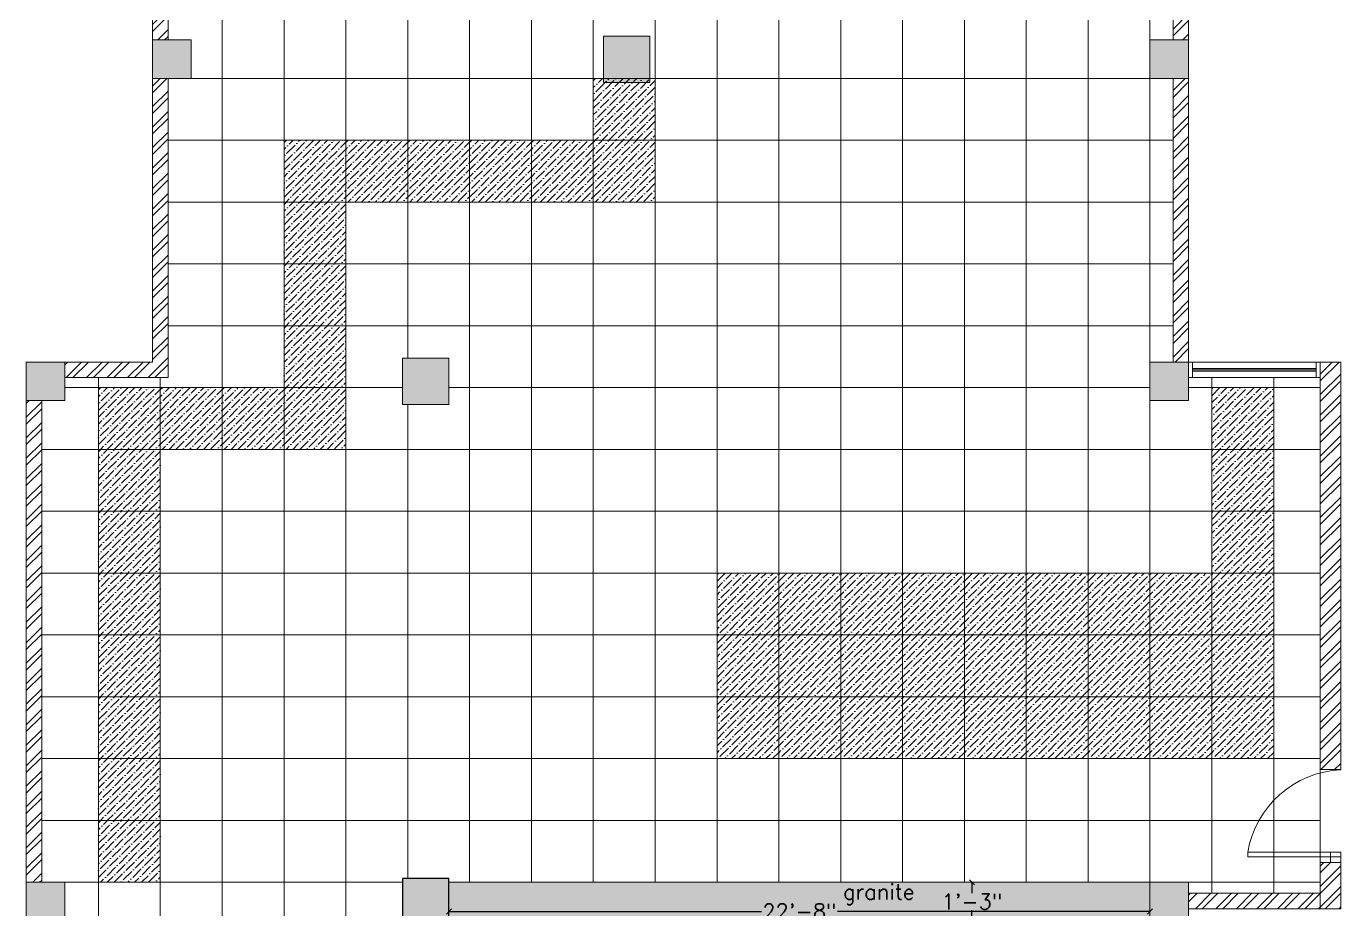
# Model space of a CAD drawing. Header units: inches. Extents: x 111501 to 134888, y 46021 to 52102.
# Drawn here: x 114186 to 114696, y 51071 to 51413 of the extents above; entities that cross this region are included whole.
import ezdxf

# ---------------------------------------------------------------- set-up
doc = ezdxf.new("R2010")
doc.units = ezdxf.units.IN
doc.header["$MEASUREMENT"] = 0
for name, color, linetype, lineweight in [('column', 252, 'Continuous', 9), ('DOOR', 1, 'Continuous', 0), ('text1', 7, 'Continuous', 0), ('wall', 7, 'Continuous', 9), ('window', 140, 'Continuous', 15)]:
    doc.layers.add(name, color=color, linetype=linetype, lineweight=lineweight)
doc.layers.add('RO', color=7, linetype='Continuous')
doc.styles.get("Standard").update_dxf_attribs({"font": 'txt.shx', "height": 6})
doc.dimstyles.new('Standard$0', dxfattribs={"dimtxt": 4, "dimasz": 2, "dimexe": 0.125, "dimexo": 0.125, "dimgap": 0.25, "dimtad": 0, "dimtih": 1, "dimtoh": 1, "dimdec": 1, "dimlfac": -1, "dimzin": 0, "dimdsep": 46, "dimlunit": 4, "dimtxsty": 'Standard', "dimblk": 'OBLIQUE', "dimblk1": 'DOTSMALL', "dimblk2": 'DOTSMALL', "dimcen": 0, "dimse1": 1, "dimse2": 1, "dimadec": 0, "dimazin": 0, "dimtfac": 1, "dimtdec": 1, "dimtofl": 0, "dimtmove": 0, "dimatfit": 3, "dimfxl": 1, "dimtolj": 1, "dimtzin": 0, "dimarcsym": 0})
pattern_1 = [(45, (15307.584, 4082.624), (-3.97747564, 3.97747564), []), (45, (15310.2355, 4082.624), (-3.97747564, 3.97747564), [])]

# ---------------------------------------------------------------- blocks, each defined once
blk = doc.blocks.new('_Oblique')
at = {"color": 0, "linetype": 'ByBlock', "lineweight": -2}
blk.add_line((-0.5, -0.5), (0.5, 0.5), dxfattribs=at)
blk = doc.blocks.new('*D1693')
at = {"layer": 'Defpoints', "color": 0, "transparency": 16777216}
for p in [(114349.89, 51072.98), (114621.88, 51073.73), (114621.88, 51069.9)]:
    blk.add_point(p, dxfattribs=at)
at = {"layer": 'wall', "color": 0, "lineweight": -2, "transparency": 16777216}
for p, q in [((114349.89, 51069.9), (114471.14, 51069.9)), ((114621.88, 51069.9), (114500.64, 51069.9))]:
    blk.add_line(p, q, dxfattribs=at)
at = {"layer": 'wall', "color": 0, "lineweight": -2, "transparency": 16777216, "xscale": 2, "yscale": 2, "zscale": 2, "rotation": 180}
blk.add_blockref('_Oblique', (114349.89, 51069.9), dxfattribs=at)
at = {"layer": 'wall', "color": 0, "lineweight": -2, "transparency": 16777216, "xscale": 2, "yscale": 2, "zscale": 2}
blk.add_blockref('_Oblique', (114621.88, 51069.9), dxfattribs=at)
at = {"layer": 'wall', "color": 0, "lineweight": 5, "transparency": 16777216, "insert": (114485.89, 51069.9), "char_height": 6, "attachment_point": 5}
blk.add_mtext('\\A1;22\'-8"', dxfattribs=at)
blk = doc.blocks.new('_DOTSMALL')
at = {"color": 0, "linetype": 'ByBlock', "lineweight": -2, "const_width": 0.5}
blk.add_lwpolyline([(-0.0625, 0, 1), (0.0625, 0, 1)], format="xyb", close=True, dxfattribs=at)
blk = doc.blocks.new('*D1694')
at = {"layer": 'Defpoints', "color": 0, "transparency": 16777216}
for p in [(114544.97, 51081.23), (114552.81, 51081.23), (114544.97, 51066.23)]:
    blk.add_point(p, dxfattribs=at)
at = {"layer": 'wall', "color": 0, "lineweight": -2, "transparency": 16777216}
for p, q in [((114552.81, 51081.23), (114552.81, 51076.98)), ((114552.81, 51066.23), (114552.81, 51070.48))]:
    blk.add_line(p, q, dxfattribs=at)
at = {"layer": 'wall', "color": 0, "lineweight": -2, "transparency": 16777216, "xscale": 2, "yscale": 2, "zscale": 2}
for p, rotation in [((114552.81, 51081.23), 90), ((114552.81, 51066.23), 270)]:
    blk.add_blockref('_Oblique', p, dxfattribs=dict(at, rotation=rotation))
at = {"layer": 'wall', "color": 0, "lineweight": 5, "transparency": 16777216, "insert": (114552.81, 51073.73), "char_height": 6, "attachment_point": 5}
blk.add_mtext('\\A1;1\'-3"', dxfattribs=at)

msp = doc.modelspace()

# ---------------------------------------------------------------- hatches: boundary and pattern name
at = {"layer": 'column'}
h = msp.add_hatch(color=256, dxfattribs=at)
h.paths.add_polyline_path([(114409.88, 51409.65), (114409.88, 51391.65), (114427.88, 51391.65), (114427.88, 51409.65)])
h.paths.add_polyline_path([(114409.88, 51613.58), (114409.88, 51595.58), (114427.88, 51595.58), (114427.88, 51613.58)])
h.paths.add_polyline_path([(114409.88, 51817.51), (114409.88, 51799.51), (114427.88, 51799.51), (114427.88, 51817.51)])
h = msp.add_hatch(color=256, dxfattribs=at)
h.paths.add_polyline_path([(114234.88, 51404.21), (114234.88, 51393.21), (114245.88, 51393.21), (114245.88, 51404.21)])
h.paths.add_polyline_path([(114245.88, 51404.21), (114245.88, 51408.21), (114234.88, 51408.21), (114234.88, 51404.21)])
h.paths.add_polyline_path([(114245.88, 51393.21), (114249.88, 51393.21), (114249.88, 51404.21), (114245.88, 51404.21)])
h.paths.add_polyline_path([(114249.88, 51408.21), (114245.88, 51408.21), (114245.88, 51404.21), (114249.88, 51404.21)])
h = msp.add_hatch(color=256, dxfattribs=at)
h.paths.add_polyline_path([(114621.88, 51404.21), (114621.88, 51393.21), (114632.88, 51393.21), (114632.88, 51404.21)])
h.paths.add_polyline_path([(114632.88, 51404.21), (114632.88, 51408.21), (114621.88, 51408.21), (114621.88, 51404.21)])
h.paths.add_polyline_path([(114632.88, 51393.21), (114636.88, 51393.21), (114636.88, 51404.21), (114632.88, 51404.21)])
h.paths.add_polyline_path([(114636.88, 51408.21), (114632.88, 51408.21), (114632.88, 51404.21), (114636.88, 51404.21)])
for points in [[(114185.88, 51283.15), (114185.88, 51268.15), (114200.88, 51268.15), (114200.88, 51283.15)], [(114331.89, 51284.65), (114331.89, 51266.65), (114349.89, 51266.65), (114349.89, 51284.65)]]:
    msp.add_hatch(color=256, dxfattribs=at).paths.add_polyline_path(points)
h = msp.add_hatch(color=256, dxfattribs=at)
h.paths.add_polyline_path([(114636.88, 51279.16), (114636.88, 51268.16), (114625.88, 51268.16), (114625.88, 51279.16)])
h.paths.add_polyline_path([(114625.88, 51279.16), (114625.88, 51283.16), (114636.88, 51283.16), (114636.88, 51279.16)])
h.paths.add_polyline_path([(114625.88, 51268.16), (114621.88, 51268.16), (114621.88, 51279.16), (114625.88, 51279.16)])
h.paths.add_polyline_path([(114621.88, 51283.16), (114625.88, 51283.16), (114625.88, 51279.16), (114621.88, 51279.16)])
h = msp.add_hatch(color=256, dxfattribs=at)
h.paths.add_polyline_path([(114331.89, 51082.73), (114331.89, 51064.73), (114349.89, 51064.73), (114349.89, 51081.23), (114349.89, 51082.73)])
h.paths.add_polyline_path([(114328.89, 50971.44), (114349.89, 50971.44), (114349.89, 50979.44), (114328.89, 50979.44)])
h.paths.add_polyline_path([(114349.89, 50899.44), (114331.89, 50899.44), (114331.89, 50881.44), (114349.89, 50881.44)])
h = msp.add_hatch(color=256, dxfattribs=at)
h.paths.add_polyline_path([(114185.88, 51077.28), (114185.88, 51066.28), (114196.88, 51066.28), (114196.88, 51077.28)])
h.paths.add_polyline_path([(114196.88, 51077.28), (114196.88, 51081.28), (114185.88, 51081.28), (114185.88, 51077.28)])
h.paths.add_polyline_path([(114196.88, 51066.28), (114200.88, 51066.28), (114200.88, 51077.28), (114196.88, 51077.28)])
h.paths.add_polyline_path([(114200.88, 51081.28), (114196.88, 51081.28), (114196.88, 51077.28), (114200.88, 51077.28)])
h = msp.add_hatch(color=256, dxfattribs=at)
h.paths.add_polyline_path([(114636.88, 51077.23), (114636.88, 51066.23), (114625.88, 51066.23), (114625.88, 51077.23)])
h.paths.add_polyline_path([(114625.88, 51077.23), (114625.88, 51081.23), (114636.88, 51081.23), (114636.88, 51077.23)])
h.paths.add_polyline_path([(114625.88, 51066.23), (114621.88, 51066.23), (114621.88, 51077.23), (114625.88, 51077.23)])
h.paths.add_polyline_path([(114621.88, 51081.23), (114625.88, 51081.23), (114625.88, 51077.23), (114621.88, 51077.23)])
at = {"layer": 'wall', "lineweight": 5}
h = msp.add_hatch(dxfattribs=at)
h.set_pattern_fill('ANSI32', color=256, scale=15, style=0)
h.set_pattern_definition(pattern_1)
h.paths.add_polyline_path([(114630.88, 51612.08), (114636.88, 51612.08), (114636.88, 51801.01), (114630.88, 51801.01)])
h.paths.add_polyline_path([(114630.88, 51408.15), (114636.88, 51408.15), (114636.88, 51597.08), (114630.88, 51597.08)])
h.paths.add_polyline_path([(114630.88, 51816.01), (114636.88, 51816.01), (114636.88, 52000.94), (114630.88, 52000.94)])
h.paths.add_polyline_path([(114630.88, 51283.15), (114636.88, 51283.15), (114636.88, 51393.15), (114630.88, 51393.15)])
h = msp.add_hatch(dxfattribs=at)
h.set_pattern_fill('ANSI32', color=256, scale=15, style=0)
h.set_pattern_definition(pattern_1)
h.paths.add_polyline_path([(114200.88, 51277.15), (114200.88, 51283.15), (114234.88, 51283.15), (114234.88, 51393.15), (114240.88, 51393.15), (114240.88, 51384.67), (114240.88, 51366.62), (114240.88, 51357.66), (114240.88, 51339.61), (114240.88, 51331.15), (114240.88, 51313.09), (114240.88, 51302.19), (114240.88, 51284.14), (114240.88, 51277.15)])
h.paths.add_polyline_path([(114234.88, 51408.15), (114240.88, 51408.15), (114240.88, 51597.08), (114234.88, 51597.08)])
h = msp.add_hatch(dxfattribs=at)
h.set_pattern_fill('ANSI36', color=251, scale=15, style=0)
h.set_pattern_definition([(45, (-96, 498.2191), (0.99436891, 3.64601934), [4.6875, -0.9375, 0, -0.9375])])
h.paths.add_polyline_path([(114405.88, 51369.23), (114429.88, 51369.23), (114429.88, 51370.66), (114429.88, 51393.23), (114405.88, 51393.23)])
h = msp.add_hatch(dxfattribs=at)
h.set_pattern_fill('ANSI36', color=251, scale=15, style=0)
h.set_pattern_definition([(45, (-216, 474.2191), (0.99436891, 3.64601934), [4.6875, -0.9375, 0, -0.9375])])
h.paths.add_polyline_path([(114285.88, 51345.23), (114309.88, 51345.23), (114309.88, 51346.66), (114309.88, 51369.23), (114285.88, 51369.23)])
h = msp.add_hatch(dxfattribs=at)
h.set_pattern_fill('ANSI36', color=251, scale=15, style=0)
h.set_pattern_definition([(45, (-192, 474.2191), (0.99436891, 3.64601934), [4.6875, -0.9375, 0, -0.9375])])
h.paths.add_polyline_path([(114309.88, 51345.23), (114333.88, 51345.23), (114333.88, 51346.66), (114333.88, 51369.23), (114309.88, 51369.23)])
h = msp.add_hatch(dxfattribs=at)
h.set_pattern_fill('ANSI36', color=251, scale=15, style=0)
h.set_pattern_definition([(45, (-168, 474.2191), (0.99436891, 3.64601934), [4.6875, -0.9375, 0, -0.9375])])
h.paths.add_polyline_path([(114333.88, 51345.23), (114357.88, 51345.23), (114357.88, 51346.66), (114357.88, 51369.23), (114333.88, 51369.23)])
h = msp.add_hatch(dxfattribs=at)
h.set_pattern_fill('ANSI36', color=251, scale=15, style=0)
h.set_pattern_definition([(45, (-144, 474.2191), (0.99436891, 3.64601934), [4.6875, -0.9375, 0, -0.9375])])
h.paths.add_polyline_path([(114357.88, 51345.23), (114381.88, 51345.23), (114381.88, 51346.66), (114381.88, 51369.23), (114357.88, 51369.23)])
h = msp.add_hatch(dxfattribs=at)
h.set_pattern_fill('ANSI36', color=251, scale=15, style=0)
h.set_pattern_definition([(45, (-120, 474.2191), (0.99436891, 3.64601934), [4.6875, -0.9375, 0, -0.9375])])
h.paths.add_polyline_path([(114381.88, 51345.23), (114405.88, 51345.23), (114405.88, 51346.66), (114405.88, 51369.23), (114381.88, 51369.23)])
h = msp.add_hatch(dxfattribs=at)
h.set_pattern_fill('ANSI36', color=251, scale=15, style=0)
h.set_pattern_definition([(45, (-96, 474.2191), (0.99436891, 3.64601934), [4.6875, -0.9375, 0, -0.9375])])
h.paths.add_polyline_path([(114405.88, 51345.23), (114429.88, 51345.23), (114429.88, 51346.66), (114429.88, 51369.23), (114405.88, 51369.23)])
h = msp.add_hatch(dxfattribs=at)
h.set_pattern_fill('ANSI36', color=251, scale=15, style=0)
h.set_pattern_definition([(45, (-216, 450.2191), (0.99436891, 3.64601934), [4.6875, -0.9375, 0, -0.9375])])
h.paths.add_polyline_path([(114285.88, 51321.23), (114309.88, 51321.23), (114309.88, 51322.66), (114309.88, 51345.23), (114285.88, 51345.23)])
h = msp.add_hatch(dxfattribs=at)
h.set_pattern_fill('ANSI36', color=251, scale=15, style=0)
h.set_pattern_definition([(45, (-216, 426.2191), (0.99436891, 3.64601934), [4.6875, -0.9375, 0, -0.9375])])
h.paths.add_polyline_path([(114285.88, 51297.23), (114309.88, 51297.23), (114309.88, 51298.66), (114309.88, 51321.23), (114285.88, 51321.23)])
h = msp.add_hatch(dxfattribs=at)
h.set_pattern_fill('ANSI36', color=251, scale=15, style=0)
h.set_pattern_definition([(45, (-216, 402.2191), (0.99436891, 3.64601934), [4.6875, -0.9375, 0, -0.9375])])
h.paths.add_polyline_path([(114285.88, 51273.23), (114309.88, 51273.23), (114309.88, 51274.66), (114309.88, 51297.23), (114285.88, 51297.23)])
h = msp.add_hatch(dxfattribs=at)
h.set_pattern_fill('ANSI32', color=256, scale=15, style=0)
h.set_pattern_definition(pattern_1)
h.paths.add_polyline_path([(114687.88, 51124.96), (114687.88, 51283.15), (114695.88, 51283.15), (114695.88, 51124.96)])
h = msp.add_hatch(dxfattribs=at)
h.set_pattern_fill('ANSI36', color=251, scale=15, style=0)
h.set_pattern_definition([(45, (-288, 378.2191), (0.99436891, 3.64601934), [4.6875, -0.9375, 0, -0.9375])])
h.paths.add_polyline_path([(114213.88, 51249.23), (114237.88, 51249.23), (114237.88, 51250.66), (114237.88, 51273.23), (114213.88, 51273.23)])
h = msp.add_hatch(dxfattribs=at)
h.set_pattern_fill('ANSI36', color=251, scale=15, style=0)
h.set_pattern_definition([(45, (-264, 378.2191), (0.99436891, 3.64601934), [4.6875, -0.9375, 0, -0.9375])])
h.paths.add_polyline_path([(114237.88, 51249.23), (114261.88, 51249.23), (114261.88, 51250.66), (114261.88, 51273.23), (114237.88, 51273.23)])
h = msp.add_hatch(dxfattribs=at)
h.set_pattern_fill('ANSI36', color=251, scale=15, style=0)
h.set_pattern_definition([(45, (-240, 378.2191), (0.99436891, 3.64601934), [4.6875, -0.9375, 0, -0.9375])])
h.paths.add_polyline_path([(114261.88, 51249.23), (114285.88, 51249.23), (114285.88, 51250.66), (114285.88, 51273.23), (114261.88, 51273.23)])
h = msp.add_hatch(dxfattribs=at)
h.set_pattern_fill('ANSI36', color=251, scale=15, style=0)
h.set_pattern_definition([(45, (-216, 378.2191), (0.99436891, 3.64601934), [4.6875, -0.9375, 0, -0.9375])])
h.paths.add_polyline_path([(114285.88, 51249.23), (114309.88, 51249.23), (114309.88, 51250.66), (114309.88, 51273.23), (114285.88, 51273.23)])
h = msp.add_hatch(dxfattribs=at)
h.set_pattern_fill('ANSI36', color=256, scale=15, style=0)
h.set_pattern_definition([(45, (48, 354.2191), (0.99436891, 3.64601934), [4.6875, -0.9375, 0, -0.9375])])
h.paths.add_polyline_path([(114645.88, 51249.23), (114669.88, 51249.23), (114669.88, 51250.66), (114669.88, 51273.23), (114645.88, 51273.23)])
h = msp.add_hatch(dxfattribs=at)
h.set_pattern_fill('ANSI32', color=256, scale=15, style=0)
h.set_pattern_definition(pattern_1)
h.paths.add_polyline_path([(114185.88, 51081.23), (114185.88, 51268.15), (114191.88, 51268.15), (114191.88, 51081.23)])
h = msp.add_hatch(dxfattribs=at)
h.set_pattern_fill('ANSI36', color=251, scale=15, style=0)
h.set_pattern_definition([(45, (-288, 354.2191), (0.99436891, 3.64601934), [4.6875, -0.9375, 0, -0.9375])])
h.paths.add_polyline_path([(114213.88, 51225.23), (114237.88, 51225.23), (114237.88, 51226.66), (114237.88, 51249.23), (114213.88, 51249.23)])
h = msp.add_hatch(dxfattribs=at)
h.set_pattern_fill('ANSI36', color=256, scale=15, style=0)
h.set_pattern_definition([(45, (48, 330.2191), (0.99436891, 3.64601934), [4.6875, -0.9375, 0, -0.9375])])
h.paths.add_polyline_path([(114645.88, 51225.23), (114669.88, 51225.23), (114669.88, 51226.66), (114669.88, 51249.23), (114645.88, 51249.23)])
h = msp.add_hatch(dxfattribs=at)
h.set_pattern_fill('ANSI36', color=251, scale=15, style=0)
h.set_pattern_definition([(45, (-288, 330.2191), (0.99436891, 3.64601934), [4.6875, -0.9375, 0, -0.9375])])
h.paths.add_polyline_path([(114213.88, 51201.23), (114237.88, 51201.23), (114237.88, 51202.66), (114237.88, 51225.23), (114213.88, 51225.23)])
h = msp.add_hatch(dxfattribs=at)
h.set_pattern_fill('ANSI36', color=256, scale=15, style=0)
h.set_pattern_definition([(45, (48, 306.2191), (0.99436891, 3.64601934), [4.6875, -0.9375, 0, -0.9375])])
h.paths.add_polyline_path([(114645.88, 51201.23), (114669.88, 51201.23), (114669.88, 51202.66), (114669.88, 51225.23), (114645.88, 51225.23)])
h = msp.add_hatch(dxfattribs=at)
h.set_pattern_fill('ANSI36', color=251, scale=15, style=0)
h.set_pattern_definition([(45, (-288, 306.2191), (0.99436891, 3.64601934), [4.6875, -0.9375, 0, -0.9375])])
h.paths.add_polyline_path([(114213.88, 51177.23), (114237.88, 51177.23), (114237.88, 51178.66), (114237.88, 51201.23), (114213.88, 51201.23)])
h = msp.add_hatch(dxfattribs=at)
h.set_pattern_fill('ANSI36', color=256, scale=15, style=0)
h.set_pattern_definition([(45, (-144, 282.2191), (0.99436891, 3.64601934), [4.6875, -0.9375, 0, -0.9375])])
h.paths.add_polyline_path([(114453.88, 51177.23), (114477.88, 51177.23), (114477.88, 51178.66), (114477.88, 51201.23), (114453.88, 51201.23)])
h = msp.add_hatch(dxfattribs=at)
h.set_pattern_fill('ANSI36', color=256, scale=15, style=0)
h.set_pattern_definition([(45, (-120, 282.2191), (0.99436891, 3.64601934), [4.6875, -0.9375, 0, -0.9375])])
h.paths.add_polyline_path([(114477.88, 51177.23), (114501.88, 51177.23), (114501.88, 51178.66), (114501.88, 51201.23), (114477.88, 51201.23)])
h = msp.add_hatch(dxfattribs=at)
h.set_pattern_fill('ANSI36', color=256, scale=15, style=0)
h.set_pattern_definition([(45, (-96, 282.2191), (0.99436891, 3.64601934), [4.6875, -0.9375, 0, -0.9375])])
h.paths.add_polyline_path([(114501.88, 51177.23), (114525.88, 51177.23), (114525.88, 51178.66), (114525.88, 51201.23), (114501.88, 51201.23)])
h = msp.add_hatch(dxfattribs=at)
h.set_pattern_fill('ANSI36', color=256, scale=15, style=0)
h.set_pattern_definition([(45, (-72, 282.2191), (0.99436891, 3.64601934), [4.6875, -0.9375, 0, -0.9375])])
h.paths.add_polyline_path([(114525.88, 51177.23), (114549.88, 51177.23), (114549.88, 51178.66), (114549.88, 51201.23), (114525.88, 51201.23)])
h = msp.add_hatch(dxfattribs=at)
h.set_pattern_fill('ANSI36', color=256, scale=15, style=0)
h.set_pattern_definition([(45, (-48, 282.2191), (0.99436891, 3.64601934), [4.6875, -0.9375, 0, -0.9375])])
h.paths.add_polyline_path([(114549.88, 51177.23), (114573.88, 51177.23), (114573.88, 51178.66), (114573.88, 51201.23), (114549.88, 51201.23)])
h = msp.add_hatch(dxfattribs=at)
h.set_pattern_fill('ANSI36', color=256, scale=15, style=0)
h.set_pattern_definition([(45, (-24, 282.2191), (0.99436891, 3.64601934), [4.6875, -0.9375, 0, -0.9375])])
h.paths.add_polyline_path([(114573.88, 51177.23), (114597.88, 51177.23), (114597.88, 51178.66), (114597.88, 51201.23), (114573.88, 51201.23)])
h = msp.add_hatch(dxfattribs=at)
h.set_pattern_fill('ANSI36', color=256, scale=15, style=0)
h.set_pattern_definition([(45, (0, 282.2191), (0.99436891, 3.64601934), [4.6875, -0.9375, 0, -0.9375])])
h.paths.add_polyline_path([(114597.88, 51177.23), (114621.88, 51177.23), (114621.88, 51178.66), (114621.88, 51201.23), (114597.88, 51201.23)])
h = msp.add_hatch(dxfattribs=at)
h.set_pattern_fill('ANSI36', color=256, scale=15, style=0)
h.set_pattern_definition([(45, (24, 282.2191), (0.99436891, 3.64601934), [4.6875, -0.9375, 0, -0.9375])])
h.paths.add_polyline_path([(114621.88, 51177.23), (114645.88, 51177.23), (114645.88, 51178.66), (114645.88, 51201.23), (114621.88, 51201.23)])
h = msp.add_hatch(dxfattribs=at)
h.set_pattern_fill('ANSI36', color=256, scale=15, style=0)
h.set_pattern_definition([(45, (48, 282.2191), (0.99436891, 3.64601934), [4.6875, -0.9375, 0, -0.9375])])
h.paths.add_polyline_path([(114645.88, 51177.23), (114669.88, 51177.23), (114669.88, 51178.66), (114669.88, 51201.23), (114645.88, 51201.23)])
h = msp.add_hatch(dxfattribs=at)
h.set_pattern_fill('ANSI36', color=251, scale=15, style=0)
h.set_pattern_definition([(45, (-288, 282.2191), (0.99436891, 3.64601934), [4.6875, -0.9375, 0, -0.9375])])
h.paths.add_polyline_path([(114213.88, 51153.23), (114237.88, 51153.23), (114237.88, 51154.66), (114237.88, 51177.23), (114213.88, 51177.23)])
h = msp.add_hatch(dxfattribs=at)
h.set_pattern_fill('ANSI36', color=256, scale=15, style=0)
h.set_pattern_definition([(45, (-144, 258.2191), (0.99436891, 3.64601934), [4.6875, -0.9375, 0, -0.9375])])
h.paths.add_polyline_path([(114453.88, 51153.23), (114477.88, 51153.23), (114477.88, 51154.66), (114477.88, 51177.23), (114453.88, 51177.23)])
h = msp.add_hatch(dxfattribs=at)
h.set_pattern_fill('ANSI36', color=256, scale=15, style=0)
h.set_pattern_definition([(45, (-120, 258.2191), (0.99436891, 3.64601934), [4.6875, -0.9375, 0, -0.9375])])
h.paths.add_polyline_path([(114477.88, 51153.23), (114501.88, 51153.23), (114501.88, 51154.66), (114501.88, 51177.23), (114477.88, 51177.23)])
h = msp.add_hatch(dxfattribs=at)
h.set_pattern_fill('ANSI36', color=256, scale=15, style=0)
h.set_pattern_definition([(45, (-96, 258.2191), (0.99436891, 3.64601934), [4.6875, -0.9375, 0, -0.9375])])
h.paths.add_polyline_path([(114501.88, 51153.23), (114525.88, 51153.23), (114525.88, 51154.66), (114525.88, 51177.23), (114501.88, 51177.23)])
h = msp.add_hatch(dxfattribs=at)
h.set_pattern_fill('ANSI36', color=256, scale=15, style=0)
h.set_pattern_definition([(45, (-72, 258.2191), (0.99436891, 3.64601934), [4.6875, -0.9375, 0, -0.9375])])
h.paths.add_polyline_path([(114525.88, 51153.23), (114549.88, 51153.23), (114549.88, 51154.66), (114549.88, 51177.23), (114525.88, 51177.23)])
h = msp.add_hatch(dxfattribs=at)
h.set_pattern_fill('ANSI36', color=256, scale=15, style=0)
h.set_pattern_definition([(45, (-48, 258.2191), (0.99436891, 3.64601934), [4.6875, -0.9375, 0, -0.9375])])
h.paths.add_polyline_path([(114549.88, 51153.23), (114573.88, 51153.23), (114573.88, 51154.66), (114573.88, 51177.23), (114549.88, 51177.23)])
h = msp.add_hatch(dxfattribs=at)
h.set_pattern_fill('ANSI36', color=256, scale=15, style=0)
h.set_pattern_definition([(45, (-24, 258.2191), (0.99436891, 3.64601934), [4.6875, -0.9375, 0, -0.9375])])
h.paths.add_polyline_path([(114573.88, 51153.23), (114597.88, 51153.23), (114597.88, 51154.66), (114597.88, 51177.23), (114573.88, 51177.23)])
h = msp.add_hatch(dxfattribs=at)
h.set_pattern_fill('ANSI36', color=256, scale=15, style=0)
h.set_pattern_definition([(45, (0, 258.2191), (0.99436891, 3.64601934), [4.6875, -0.9375, 0, -0.9375])])
h.paths.add_polyline_path([(114597.88, 51153.23), (114621.88, 51153.23), (114621.88, 51154.66), (114621.88, 51177.23), (114597.88, 51177.23)])
h = msp.add_hatch(dxfattribs=at)
h.set_pattern_fill('ANSI36', color=256, scale=15, style=0)
h.set_pattern_definition([(45, (24, 258.2191), (0.99436891, 3.64601934), [4.6875, -0.9375, 0, -0.9375])])
h.paths.add_polyline_path([(114621.88, 51153.23), (114645.88, 51153.23), (114645.88, 51154.66), (114645.88, 51177.23), (114621.88, 51177.23)])
h = msp.add_hatch(dxfattribs=at)
h.set_pattern_fill('ANSI36', color=256, scale=15, style=0)
h.set_pattern_definition([(45, (48, 258.2191), (0.99436891, 3.64601934), [4.6875, -0.9375, 0, -0.9375])])
h.paths.add_polyline_path([(114645.88, 51153.23), (114669.88, 51153.23), (114669.88, 51154.66), (114669.88, 51177.23), (114645.88, 51177.23)])
h = msp.add_hatch(dxfattribs=at)
h.set_pattern_fill('ANSI36', color=251, scale=15, style=0)
h.set_pattern_definition([(45, (-288, 258.2191), (0.99436891, 3.64601934), [4.6875, -0.9375, 0, -0.9375])])
h.paths.add_polyline_path([(114213.88, 51129.23), (114237.88, 51129.23), (114237.88, 51130.66), (114237.88, 51153.23), (114213.88, 51153.23)])
h = msp.add_hatch(dxfattribs=at)
h.set_pattern_fill('ANSI36', color=256, scale=15, style=0)
h.set_pattern_definition([(45, (-144, 234.2191), (0.99436891, 3.64601934), [4.6875, -0.9375, 0, -0.9375])])
h.paths.add_polyline_path([(114453.88, 51129.23), (114477.88, 51129.23), (114477.88, 51130.66), (114477.88, 51153.23), (114453.88, 51153.23)])
h = msp.add_hatch(dxfattribs=at)
h.set_pattern_fill('ANSI36', color=256, scale=15, style=0)
h.set_pattern_definition([(45, (-120, 234.2191), (0.99436891, 3.64601934), [4.6875, -0.9375, 0, -0.9375])])
h.paths.add_polyline_path([(114477.88, 51129.23), (114501.88, 51129.23), (114501.88, 51130.66), (114501.88, 51153.23), (114477.88, 51153.23)])
h = msp.add_hatch(dxfattribs=at)
h.set_pattern_fill('ANSI36', color=256, scale=15, style=0)
h.set_pattern_definition([(45, (-96, 234.2191), (0.99436891, 3.64601934), [4.6875, -0.9375, 0, -0.9375])])
h.paths.add_polyline_path([(114501.88, 51129.23), (114525.88, 51129.23), (114525.88, 51130.66), (114525.88, 51153.23), (114501.88, 51153.23)])
h = msp.add_hatch(dxfattribs=at)
h.set_pattern_fill('ANSI36', color=256, scale=15, style=0)
h.set_pattern_definition([(45, (-72, 234.2191), (0.99436891, 3.64601934), [4.6875, -0.9375, 0, -0.9375])])
h.paths.add_polyline_path([(114525.88, 51129.23), (114549.88, 51129.23), (114549.88, 51130.66), (114549.88, 51153.23), (114525.88, 51153.23)])
h = msp.add_hatch(dxfattribs=at)
h.set_pattern_fill('ANSI36', color=256, scale=15, style=0)
h.set_pattern_definition([(45, (-48, 234.2191), (0.99436891, 3.64601934), [4.6875, -0.9375, 0, -0.9375])])
h.paths.add_polyline_path([(114549.88, 51129.23), (114573.88, 51129.23), (114573.88, 51130.66), (114573.88, 51153.23), (114549.88, 51153.23)])
h = msp.add_hatch(dxfattribs=at)
h.set_pattern_fill('ANSI36', color=256, scale=15, style=0)
h.set_pattern_definition([(45, (-24, 234.2191), (0.99436891, 3.64601934), [4.6875, -0.9375, 0, -0.9375])])
h.paths.add_polyline_path([(114573.88, 51129.23), (114597.88, 51129.23), (114597.88, 51130.66), (114597.88, 51153.23), (114573.88, 51153.23)])
h = msp.add_hatch(dxfattribs=at)
h.set_pattern_fill('ANSI36', color=256, scale=15, style=0)
h.set_pattern_definition([(45, (0, 234.2191), (0.99436891, 3.64601934), [4.6875, -0.9375, 0, -0.9375])])
h.paths.add_polyline_path([(114597.88, 51129.23), (114621.88, 51129.23), (114621.88, 51130.66), (114621.88, 51153.23), (114597.88, 51153.23)])
h = msp.add_hatch(dxfattribs=at)
h.set_pattern_fill('ANSI36', color=256, scale=15, style=0)
h.set_pattern_definition([(45, (24, 234.2191), (0.99436891, 3.64601934), [4.6875, -0.9375, 0, -0.9375])])
h.paths.add_polyline_path([(114621.88, 51129.23), (114645.88, 51129.23), (114645.88, 51130.66), (114645.88, 51153.23), (114621.88, 51153.23)])
h = msp.add_hatch(dxfattribs=at)
h.set_pattern_fill('ANSI36', color=256, scale=15, style=0)
h.set_pattern_definition([(45, (48, 234.2191), (0.99436891, 3.64601934), [4.6875, -0.9375, 0, -0.9375])])
h.paths.add_polyline_path([(114645.88, 51129.23), (114669.88, 51129.23), (114669.88, 51130.66), (114669.88, 51153.23), (114645.88, 51153.23)])
h = msp.add_hatch(dxfattribs=at)
h.set_pattern_fill('ANSI36', color=251, scale=15, style=0)
h.set_pattern_definition([(45, (-288, 234.2191), (0.99436891, 3.64601934), [4.6875, -0.9375, 0, -0.9375])])
h.paths.add_polyline_path([(114213.88, 51105.23), (114237.88, 51105.23), (114237.88, 51106.66), (114237.88, 51129.23), (114213.88, 51129.23)])
h = msp.add_hatch(dxfattribs=at)
h.set_pattern_fill('ANSI36', color=251, scale=15, style=0)
h.set_pattern_definition([(45, (-288, 210.2191), (0.99436891, 3.64601934), [4.6875, -0.9375, 0, -0.9375])])
h.paths.add_polyline_path([(114213.88, 51081.23), (114237.88, 51081.23), (114237.88, 51082.66), (114237.88, 51105.23), (114213.88, 51105.23)])
h = msp.add_hatch(dxfattribs=at)
h.set_pattern_fill('ANSI32', color=256, scale=15, style=0)
h.set_pattern_definition(pattern_1)
h.paths.add_polyline_path([(114687.88, 51070.96), (114695.88, 51070.96), (114695.88, 51088.96), (114691.88, 51088.96), (114687.88, 51088.96), (114687.88, 51076.96)])
h = msp.add_hatch(color=256, dxfattribs=at)
h.set_gradient(color1=(188, 193, 198), one_color=1, tint=1, name='SPHERICAL')
h.paths.add_polyline_path([(114349.89, 51066.23), (114621.88, 51066.23), (114621.88, 51081.23), (114597.88, 51081.23), (114573.88, 51081.23), (114549.88, 51081.23), (114525.88, 51081.23), (114501.88, 51081.23), (114477.88, 51081.23), (114453.88, 51081.23), (114429.88, 51081.23), (114405.88, 51081.23), (114381.88, 51081.23), (114357.88, 51081.23), (114349.89, 51081.23)])
h = msp.add_hatch(dxfattribs=at)
h.set_pattern_fill('ANSI32', color=256, scale=15, style=0)
h.set_pattern_definition(pattern_1)
h.paths.add_polyline_path([(114687.88, 51070.96), (114687.88, 51076.96), (114636.88, 51076.96), (114636.88, 51070.96)])

# ---------------------------------------------------------------- linework, layer by layer
at = {"layer": 'column'}
for points in [[(114234.88, 51408.15), (114249.88, 51408.15), (114249.88, 51393.15), (114234.88, 51393.15)], [(114427.88, 51409.65), (114409.88, 51409.65), (114409.88, 51391.65), (114427.88, 51391.65)], [(114621.88, 51408.15), (114636.88, 51408.15), (114636.88, 51393.15), (114621.88, 51393.15)], [(114185.88, 51283.15), (114200.88, 51283.15), (114200.88, 51268.15), (114185.88, 51268.15)], [(114349.89, 51284.65), (114331.89, 51284.65), (114331.89, 51266.65), (114349.89, 51266.65)], [(114636.88, 51283.15), (114621.88, 51283.15), (114621.88, 51268.15), (114636.88, 51268.15)], [(114185.88, 51081.23), (114200.88, 51081.23), (114200.88, 51066.23), (114185.88, 51066.23)], [(114636.88, 51081.23), (114621.88, 51081.23), (114621.88, 51066.23), (114636.88, 51066.23)]]:
    msp.add_lwpolyline(points, close=True, dxfattribs=at)
at = {"layer": 'DOOR', "color": 5, "linetype": 'Continuous', "lineweight": 0}
for points in [[(114695.88, 51092.96), (114695.88, 51091.11), (114659.84, 51091.11), (114659.84, 51092.96)], [(114695.88, 51088.96), (114695.88, 51092.96), (114691.88, 51092.96), (114691.88, 51088.96)]]:
    msp.add_lwpolyline(points, close=True, dxfattribs=at)
msp.add_arc((114697.77, 51086.49, -0.46), 38.48, 92.8139, 170.3269, dxfattribs=at)
at = {"layer": 'RO', "color": 7, "linetype": 'Continuous'}
msp.add_lwpolyline([(114349.89, 51081.23), (114349.89, 51082.73), (114331.89, 51082.73), (114331.89, 51064.73), (114349.89, 51064.73), (114349.89, 51081.23)], dxfattribs=at)
at = {"layer": 'wall', "color": 254, "lineweight": 5}
for p, q in [((114261.88, 51066.23), (114261.88, 52075.94)), ((114285.88, 51066.23), (114285.88, 52075.94)), ((114309.88, 51066.23), (114309.88, 52075.94)), ((114333.88, 51284.65), (114333.88, 52075.94)), ((114357.88, 51081.23), (114357.88, 52075.94)), ((114381.88, 51081.23), (114381.88, 52075.94)), ((114405.88, 51081.23), (114405.88, 52075.94)), ((114429.88, 51081.23), (114429.88, 52009.94)), ((114453.88, 51081.23), (114453.88, 52009.94)), ((114477.88, 51081.23), (114477.88, 52009.94)), ((114501.88, 51081.23), (114501.88, 52009.94)), ((114525.88, 51081.23), (114525.88, 52009.94)), ((114549.88, 51081.23), (114549.88, 52009.94)), ((114573.88, 51081.23), (114573.88, 52009.94)), ((114597.88, 51081.23), (114597.88, 52009.94)), ((114621.88, 51081.23), (114621.88, 52009.94)), ((114240.88, 51393.23), (114630.88, 51393.23)), ((114240.88, 51369.23), (114630.88, 51369.23)), ((114240.88, 51345.23), (114630.88, 51345.23)), ((114240.88, 51321.23), (114630.88, 51321.23)), ((114240.88, 51297.23), (114630.88, 51297.23)), ((114645.88, 51076.96), (114645.88, 51277.15)), ((114669.88, 51076.96), (114669.88, 51277.15)), ((114349.89, 51273.23), (114621.88, 51273.23)), ((114333.88, 51082.73), (114333.88, 51266.65)), ((114191.88, 51249.23), (114687.88, 51249.23)), ((114191.88, 51225.23), (114687.88, 51225.23)), ((114191.88, 51201.23), (114687.88, 51201.23)), ((114191.88, 51177.23), (114687.88, 51177.23)), ((114191.88, 51153.23), (114687.88, 51153.23)), ((114191.88, 51129.23), (114687.88, 51129.23)), ((114191.88, 51105.23), (114687.88, 51105.23)), ((114331.89, 51081.23), (114191.88, 51081.23))]:
    msp.add_line(p, q, dxfattribs=at)
at = {"layer": 'wall'}
for p, q in [((114234.88, 51801.01), (114234.88, 51408.15)), ((114240.88, 51597.08), (114240.88, 51408.15)), ((114630.88, 51408.15), (114630.88, 51597.08)), ((114636.88, 51408.15), (114636.88, 51597.08)), ((114234.88, 51393.15), (114234.88, 51283.15)), ((114240.88, 51393.15), (114240.88, 51277.15)), ((114630.88, 51393.15), (114630.88, 51283.15)), ((114636.88, 51393.15), (114636.88, 51283.15)), ((114200.88, 51283.15), (114234.88, 51283.15)), ((114200.88, 51277.15), (114240.88, 51277.15)), ((114636.88, 51277.15), (114687.88, 51277.15)), ((114185.88, 51081.23), (114185.88, 51268.15)), ((114191.88, 51081.23), (114191.88, 51268.15)), ((114687.88, 51076.96), (114636.88, 51076.96)), ((114687.88, 51070.96), (114636.88, 51070.96))]:
    msp.add_line(p, q, dxfattribs=at)
at = {"layer": 'wall', "lineweight": 5}
for p, q in [((114213.88, 51066.23), (114213.88, 51277.15)), ((114237.88, 51066.23), (114237.88, 51277.15)), ((114200.88, 51273.23), (114331.89, 51273.23)), ((114636.88, 51273.23), (114687.88, 51273.23)), ((114687.88, 51124.96), (114687.88, 51088.96)), ((114349.89, 51081.23), (114636.88, 51081.23)), ((114349.89, 51081.23), (114687.88, 51081.23))]:
    msp.add_line(p, q, dxfattribs=at)
at = {"layer": 'wall', "color": 251, "lineweight": 5}
for points in [[(114405.88, 51393.23), (114429.88, 51393.23), (114429.88, 51369.23), (114405.88, 51369.23)], [(114285.88, 51369.23), (114309.88, 51369.23), (114309.88, 51345.23), (114285.88, 51345.23)], [(114309.88, 51369.23), (114333.88, 51369.23), (114333.88, 51345.23), (114309.88, 51345.23)], [(114333.88, 51369.23), (114357.88, 51369.23), (114357.88, 51345.23), (114333.88, 51345.23)], [(114357.88, 51369.23), (114381.88, 51369.23), (114381.88, 51345.23), (114357.88, 51345.23)], [(114381.88, 51369.23), (114405.88, 51369.23), (114405.88, 51345.23), (114381.88, 51345.23)], [(114405.88, 51369.23), (114429.88, 51369.23), (114429.88, 51345.23), (114405.88, 51345.23)], [(114285.88, 51345.23), (114309.88, 51345.23), (114309.88, 51321.23), (114285.88, 51321.23)], [(114285.88, 51321.23), (114309.88, 51321.23), (114309.88, 51297.23), (114285.88, 51297.23)], [(114285.88, 51297.23), (114309.88, 51297.23), (114309.88, 51273.23), (114285.88, 51273.23)], [(114213.88, 51273.23), (114237.88, 51273.23), (114237.88, 51249.23), (114213.88, 51249.23)], [(114237.88, 51273.23), (114261.88, 51273.23), (114261.88, 51249.23), (114237.88, 51249.23)], [(114261.88, 51273.23), (114285.88, 51273.23), (114285.88, 51249.23), (114261.88, 51249.23)], [(114285.88, 51273.23), (114309.88, 51273.23), (114309.88, 51249.23), (114285.88, 51249.23)], [(114213.88, 51249.23), (114237.88, 51249.23), (114237.88, 51225.23), (114213.88, 51225.23)], [(114213.88, 51225.23), (114237.88, 51225.23), (114237.88, 51201.23), (114213.88, 51201.23)], [(114213.88, 51201.23), (114237.88, 51201.23), (114237.88, 51177.23), (114213.88, 51177.23)], [(114213.88, 51177.23), (114237.88, 51177.23), (114237.88, 51153.23), (114213.88, 51153.23)], [(114213.88, 51153.23), (114237.88, 51153.23), (114237.88, 51129.23), (114213.88, 51129.23)], [(114213.88, 51129.23), (114237.88, 51129.23), (114237.88, 51105.23), (114213.88, 51105.23)], [(114213.88, 51105.23), (114237.88, 51105.23), (114237.88, 51081.23), (114213.88, 51081.23)]]:
    msp.add_lwpolyline(points, close=True, dxfattribs=at)
at = {"layer": 'wall'}
for points in [[(114636.88, 51277.15), (114687.88, 51277.15), (114687.88, 51283.15), (114636.88, 51283.15)], [(114695.88, 51124.96), (114687.88, 51124.96), (114687.88, 51283.15), (114695.88, 51283.15)], [(114695.88, 51070.96), (114687.88, 51070.96), (114687.88, 51088.96), (114695.88, 51088.96)]]:
    msp.add_lwpolyline(points, close=True, dxfattribs=at)
for points in [[(114638.38, 51277.15), (114638.38, 51283.15)], [(114686.38, 51277.15), (114686.38, 51283.15)]]:
    msp.add_lwpolyline(points, dxfattribs=at)
at = {"layer": 'wall', "lineweight": 5}
for points in [[(114645.88, 51273.23), (114669.88, 51273.23), (114669.88, 51277.15), (114645.88, 51277.15)], [(114687.88, 51277.15), (114669.88, 51277.15), (114669.88, 51273.23), (114687.88, 51273.23)], [(114645.88, 51273.23), (114669.88, 51273.23), (114669.88, 51249.23), (114645.88, 51249.23)], [(114669.88, 51273.23), (114687.88, 51273.23), (114687.88, 51249.23), (114669.88, 51249.23)], [(114645.88, 51249.23), (114669.88, 51249.23), (114669.88, 51225.23), (114645.88, 51225.23)], [(114645.88, 51225.23), (114669.88, 51225.23), (114669.88, 51201.23), (114645.88, 51201.23)], [(114453.88, 51201.23), (114477.88, 51201.23), (114477.88, 51177.23), (114453.88, 51177.23)], [(114477.88, 51201.23), (114501.88, 51201.23), (114501.88, 51177.23), (114477.88, 51177.23)], [(114501.88, 51201.23), (114525.88, 51201.23), (114525.88, 51177.23), (114501.88, 51177.23)], [(114525.88, 51201.23), (114549.88, 51201.23), (114549.88, 51177.23), (114525.88, 51177.23)], [(114549.88, 51201.23), (114573.88, 51201.23), (114573.88, 51177.23), (114549.88, 51177.23)], [(114573.88, 51201.23), (114597.88, 51201.23), (114597.88, 51177.23), (114573.88, 51177.23)], [(114597.88, 51201.23), (114621.88, 51201.23), (114621.88, 51177.23), (114597.88, 51177.23)], [(114621.88, 51201.23), (114645.88, 51201.23), (114645.88, 51177.23), (114621.88, 51177.23)], [(114645.88, 51201.23), (114669.88, 51201.23), (114669.88, 51177.23), (114645.88, 51177.23)], [(114453.88, 51177.23), (114477.88, 51177.23), (114477.88, 51153.23), (114453.88, 51153.23)], [(114477.88, 51177.23), (114501.88, 51177.23), (114501.88, 51153.23), (114477.88, 51153.23)], [(114501.88, 51177.23), (114525.88, 51177.23), (114525.88, 51153.23), (114501.88, 51153.23)], [(114525.88, 51177.23), (114549.88, 51177.23), (114549.88, 51153.23), (114525.88, 51153.23)], [(114549.88, 51177.23), (114573.88, 51177.23), (114573.88, 51153.23), (114549.88, 51153.23)], [(114573.88, 51177.23), (114597.88, 51177.23), (114597.88, 51153.23), (114573.88, 51153.23)], [(114597.88, 51177.23), (114621.88, 51177.23), (114621.88, 51153.23), (114597.88, 51153.23)], [(114621.88, 51177.23), (114645.88, 51177.23), (114645.88, 51153.23), (114621.88, 51153.23)], [(114645.88, 51177.23), (114669.88, 51177.23), (114669.88, 51153.23), (114645.88, 51153.23)], [(114453.88, 51153.23), (114477.88, 51153.23), (114477.88, 51129.23), (114453.88, 51129.23)], [(114477.88, 51153.23), (114501.88, 51153.23), (114501.88, 51129.23), (114477.88, 51129.23)], [(114501.88, 51153.23), (114525.88, 51153.23), (114525.88, 51129.23), (114501.88, 51129.23)], [(114525.88, 51153.23), (114549.88, 51153.23), (114549.88, 51129.23), (114525.88, 51129.23)], [(114549.88, 51153.23), (114573.88, 51153.23), (114573.88, 51129.23), (114549.88, 51129.23)], [(114573.88, 51153.23), (114597.88, 51153.23), (114597.88, 51129.23), (114573.88, 51129.23)], [(114597.88, 51153.23), (114621.88, 51153.23), (114621.88, 51129.23), (114597.88, 51129.23)], [(114621.88, 51153.23), (114645.88, 51153.23), (114645.88, 51129.23), (114621.88, 51129.23)], [(114645.88, 51153.23), (114669.88, 51153.23), (114669.88, 51129.23), (114645.88, 51129.23)]]:
    msp.add_lwpolyline(points, close=True, dxfattribs=at)
at = {"layer": 'wall', "color": 254, "lineweight": 5}
for points in [[(114237.88, 51201.23), (114285.88, 51201.23), (114285.88, 51153.23), (114237.88, 51153.23)], [(114237.88, 51177.23), (114261.88, 51177.23), (114261.88, 51201.23), (114237.88, 51201.23)], [(114261.88, 51177.23), (114285.88, 51177.23), (114285.88, 51201.23), (114261.88, 51201.23)], [(114237.88, 51177.23), (114261.88, 51177.23), (114261.88, 51153.23), (114237.88, 51153.23)], [(114261.88, 51177.23), (114285.88, 51177.23), (114285.88, 51153.23), (114261.88, 51153.23)]]:
    msp.add_lwpolyline(points, close=True, dxfattribs=at)
at = {"layer": 'window', "lineweight": 5}
for p, q in [((114638.38, 51280.65), (114686.38, 51280.65)), ((114638.38, 51280.15), (114686.38, 51280.15)), ((114638.38, 51279.65), (114686.38, 51279.65))]:
    msp.add_line(p, q, dxfattribs=at)

# ---------------------------------------------------------------- texts
at = {"layer": 'text1', "color": 0, "insert": (114502.79, 51080.53), "char_height": 6, "width": 22.5097, "attachment_point": 1}
msp.add_mtext('granite', dxfattribs=at)

# ---------------------------------------------------------------- dimensions: what is measured, and where the dimension line sits
at = {"layer": 'wall', "lineweight": 5}
dim = msp.add_linear_dim(base=(114552.81, 51081.23), p1=(114544.97, 51066.23), p2=(114544.97, 51081.23), angle=90, dimstyle='Standard$0', dxfattribs=at)
dim.commit()
dim.dimension.update_dxf_attribs({"geometry": '*D1694', "text_midpoint": (114552.81, 51073.73), "dimtype": 160})
dim = msp.add_linear_dim(base=(114621.88, 51069.9), p1=(114349.89, 51072.98), p2=(114621.88, 51073.73), dimstyle='Standard$0', dxfattribs=at)
dim.commit()
dim.dimension.update_dxf_attribs({"geometry": '*D1693', "text_midpoint": (114485.89, 51069.9)})

doc.saveas('drawing.dxf')
